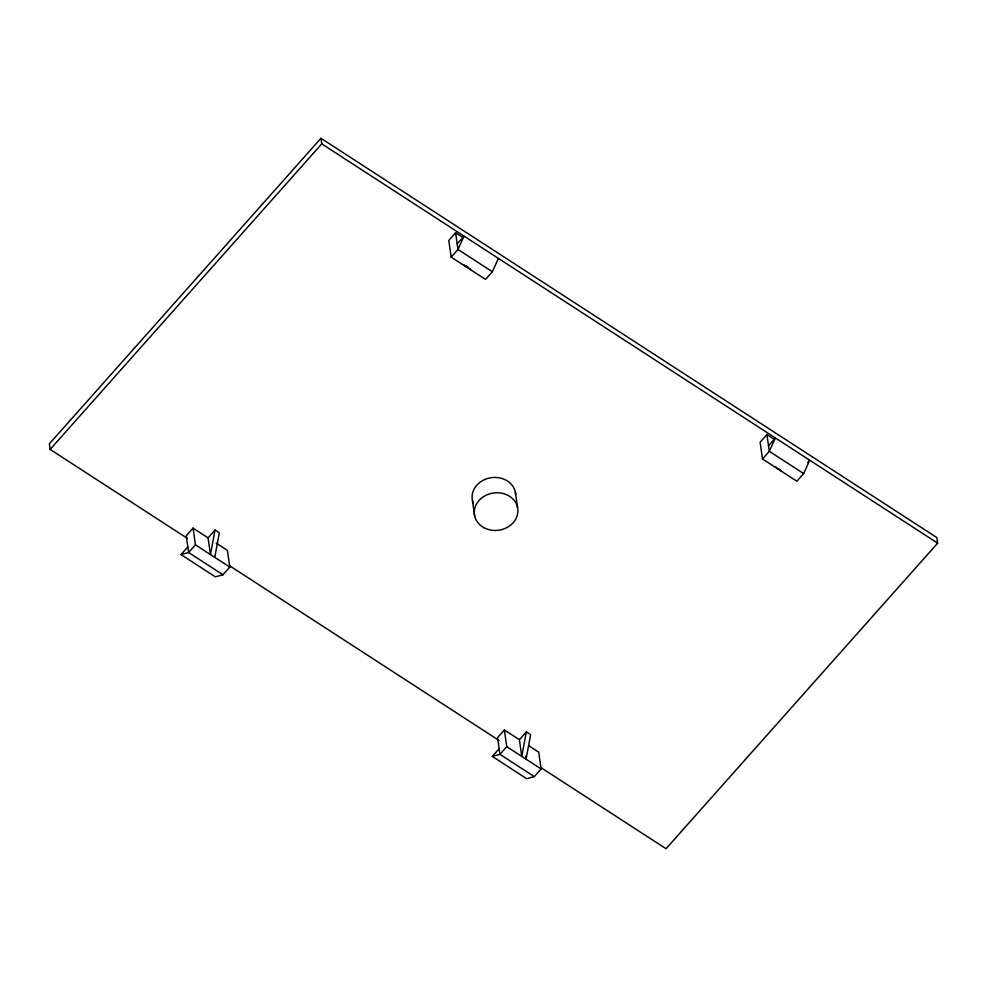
<?xml version="1.0" encoding="UTF-8"?>
<svg xmlns="http://www.w3.org/2000/svg" width="987" height="987" viewBox="0 0 987 987"><rect width="100%" height="100%" fill="white"/><g stroke="black" fill="none" stroke-linecap="round" stroke-linejoin="round"><path stroke-width="1.48" d="M214.759 557.359L219.324 532.82L215.03 530.044L210.465 554.571L208.084 537.853L193.057 528.119L186.247 535.781L188.616 552.498L222.976 574.767L229.786 567.106L227.405 550.388L216.141 543.084M525.639 756.165L526.071 759.2L530.648 734.661L526.355 731.885L521.778 756.412L519.396 739.695L504.369 729.961L497.559 737.622L499.94 754.339L534.288 776.609L541.098 768.947L538.729 752.23L528.699 745.728M463.236 237.694L455.612 232.747L448.789 240.409L451.17 257.126L485.518 279.407L492.34 271.733L498.361 258.495M774.561 439.536L766.924 434.588L760.101 442.25L762.482 458.967L796.842 481.237L803.652 473.575L809.673 460.337L807.724 462.533M540.531 767.343L666.04 848.721L937.65 543.158L936.86 537.594L320.96 138.279L49.35 443.842L50.14 449.406L187.296 538.334M50.14 449.406L321.75 143.855L320.96 138.279M222.976 574.767L215.363 576.864L181.016 554.595L187.826 546.921M457.191 243.888L464.001 236.226L457.98 249.464L451.17 257.126M193.057 528.119L195.438 544.836L188.616 552.498L181.016 554.595M208.084 537.853L215.03 530.044M534.288 776.609L526.676 778.706L492.328 756.424L499.138 748.763M768.503 445.729L775.326 438.068L769.305 451.306L762.482 458.967M504.369 729.961L506.75 746.665L499.94 754.339L492.328 756.424M519.396 739.695L526.355 731.885M321.75 143.855L937.65 543.158M492.34 271.733L457.98 249.464L455.612 232.747M803.652 473.575L769.305 451.306L766.924 434.588M229.996 566.02L499.126 740.509M195.438 544.836L229.786 567.106M506.75 746.665L541.098 768.947M778.694 468.529L781.815 471.502M775.437 466.74L777.509 468.714M466.345 265.7L470.491 269.661M464.124 264.898L466.197 266.872M515.35 492.081L517.533 507.404M472.44 500.495L474.624 515.819M473.143 502.852A21.874 18.79 -8.1 0 1 489.934 477.905A21.874 18.79 -8.1 0 1 515.683 494.512M483.704 527.576A21.874 18.79 -8.1 0 0 517.83 512.302A21.874 18.79 -8.1 0 0 486.702 494.943A21.874 18.79 -8.1 0 0 483.704 527.576"/></g></svg>
